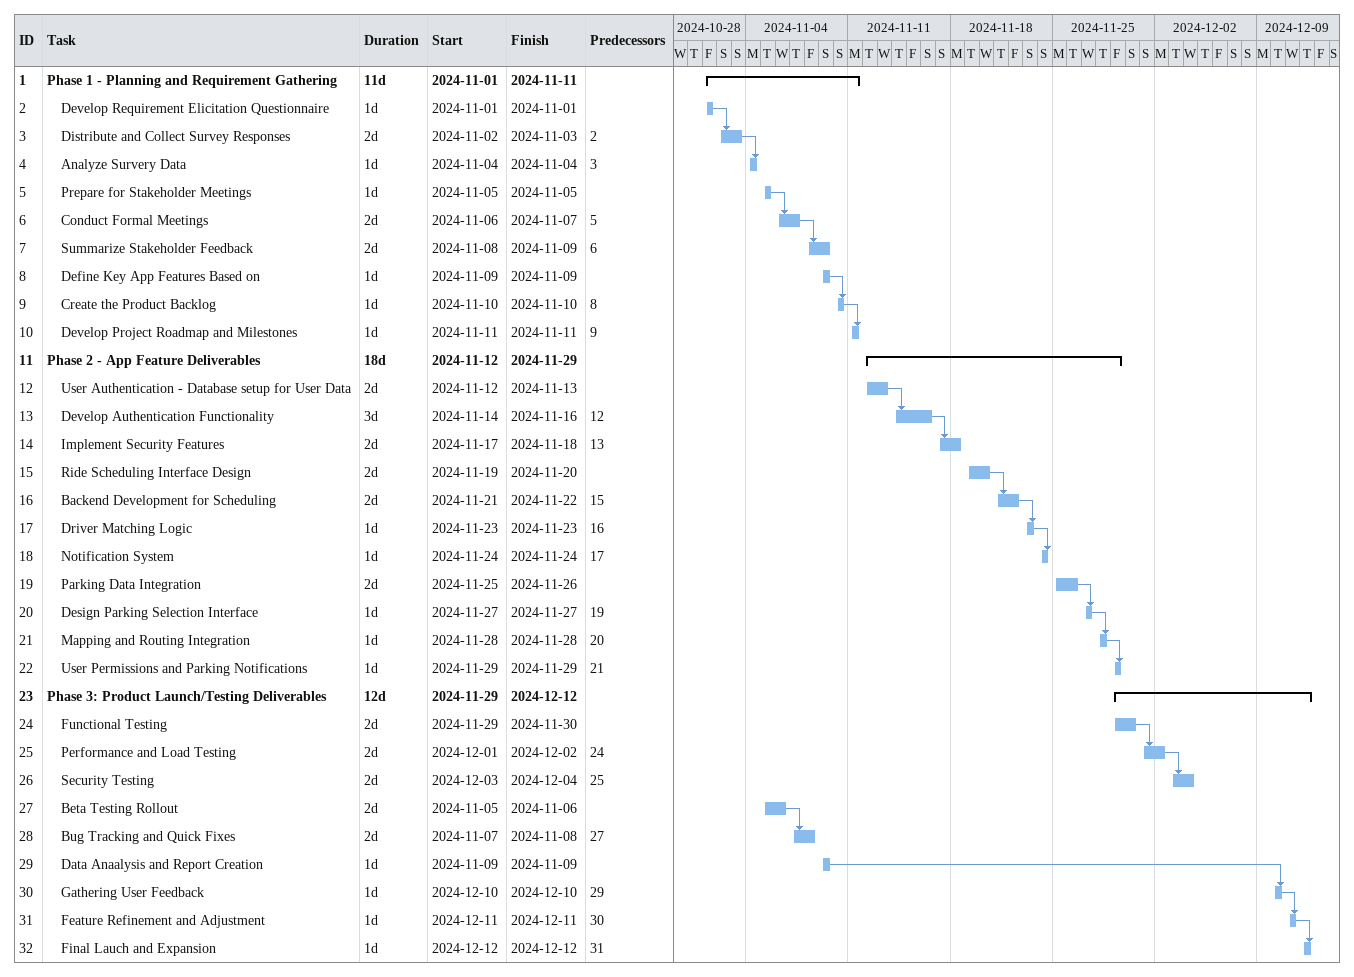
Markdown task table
| ID | Level | Task | Duration | Start | Finish | Predecessors |
|---|---|---|---|---|---|---|
| 1 | 1 | **Phase 1 - Planning and Requirement Gathering** | 11d | 2024-11-01 | 2024-11-11 |  |
| 2 | 2 | Develop Requirement Elicitation Questionnaire | 1d | 2024-11-01 | 2024-11-01 |  |
| 3 | 2 | Distribute and Collect Survey Responses | 2d | 2024-11-02 | 2024-11-03 | 2 |
| 4 | 2 | Analyze Survery Data | 1d | 2024-11-04 | 2024-11-04 | 3 |
| 5 | 2 | Prepare for Stakeholder Meetings | 1d | 2024-11-05 | 2024-11-05 |  |
| 6 | 2 | Conduct Formal Meetings | 2d | 2024-11-06 | 2024-11-07 | 5 |
| 7 | 2 | Summarize Stakeholder Feedback | 2d | 2024-11-08 | 2024-11-09 | 6 |
| 8 | 2 | Define Key App Features Based on | 1d | 2024-11-09 | 2024-11-09 |  |
| 9 | 2 | Create the Product Backlog | 1d | 2024-11-10 | 2024-11-10 | 8 |
| 10 | 2 | Develop Project Roadmap and Milestones | 1d | 2024-11-11 | 2024-11-11 | 9 |
| 11 | 1 | **Phase 2 - App Feature Deliverables** | 18d | 2024-11-12 | 2024-11-29 |  |
| 12 | 2 | User Authentication - Database setup for User Data | 2d | 2024-11-12 | 2024-11-13 |  |
| 13 | 2 | Develop Authentication Functionality | 3d | 2024-11-14 | 2024-11-16 | 12 |
| 14 | 2 | Implement Security Features | 2d | 2024-11-17 | 2024-11-18 | 13 |
| 15 | 2 | Ride Scheduling Interface Design | 2d | 2024-11-19 | 2024-11-20 |  |
| 16 | 2 | Backend Development for Scheduling | 2d | 2024-11-21 | 2024-11-22 | 15 |
| 17 | 2 | Driver Matching Logic | 1d | 2024-11-23 | 2024-11-23 | 16 |
| 18 | 2 | Notification System | 1d | 2024-11-24 | 2024-11-24 | 17 |
| 19 | 2 | Parking Data Integration | 2d | 2024-11-25 | 2024-11-26 |  |
| 20 | 2 | Design Parking Selection Interface | 1d | 2024-11-27 | 2024-11-27 | 19 |
| 21 | 2 | Mapping and Routing Integration | 1d | 2024-11-28 | 2024-11-28 | 20 |
| 22 | 2 | User Permissions and Parking Notifications | 1d | 2024-11-29 | 2024-11-29 | 21 |
| 23 | 1 | **Phase 3: Product Launch/Testing Deliverables** | 12d | 2024-11-29 | 2024-12-12 |  |
| 24 | 2 | Functional Testing | 2d | 2024-11-29 | 2024-11-30 |  |
| 25 | 2 | Performance and Load Testing | 2d | 2024-12-01 | 2024-12-02 | 24 |
| 26 | 2 | Security Testing | 2d | 2024-12-03 | 2024-12-04 | 25 |
| 27 | 2 | Beta Testing Rollout | 2d | 2024-11-05 | 2024-11-06 |  |
| 28 | 2 | Bug Tracking and Quick Fixes | 2d | 2024-11-07 | 2024-11-08 | 27 |
| 29 | 2 | Data Anaalysis and Report Creation | 1d | 2024-11-09 | 2024-11-09 |  |
| 30 | 2 | Gathering User Feedback | 1d | 2024-12-10 | 2024-12-10 | 29 |
| 31 | 2 | Feature Refinement and Adjustment | 1d | 2024-12-11 | 2024-12-11 | 30 |
| 32 | 2 | Final Lauch and Expansion | 1d | 2024-12-12 | 2024-12-12 | 31 |
